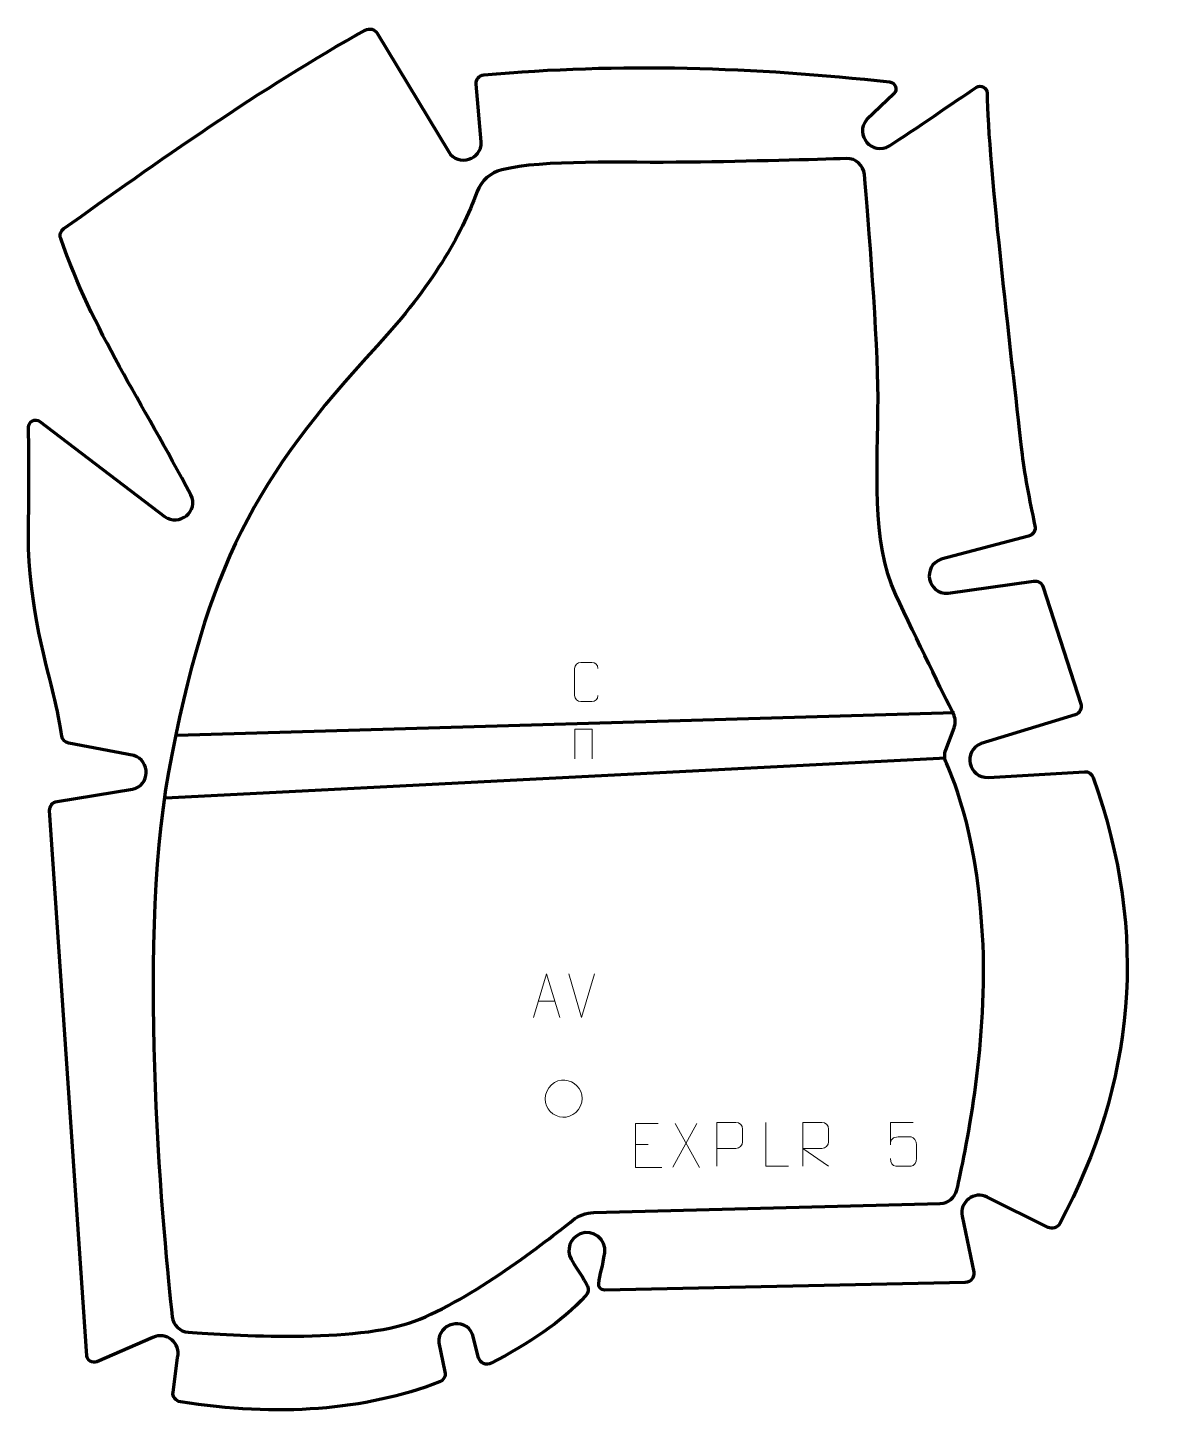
# Model space of a CAD drawing. Header units: millimetres. Extents: x -313 to 325, y -397 to 394.
import ezdxf

# ---------------------------------------------------------------- set-up
doc = ezdxf.new("R2010")
doc.units = ezdxf.units.MM
doc.header["$MEASUREMENT"] = 0
for name, color, linetype in [('layer 1', 7, 'Continuous'), ('layer 2', 7, 'Continuous'), ('layer 3', 7, 'Continuous')]:
    doc.layers.add(name, color=color, linetype=linetype)

msp = doc.modelspace()

# ---------------------------------------------------------------- linework, layer by layer
at = {"layer": 'layer 1', "color": 250, "lineweight": 9}
for points, knots in [([(11.4729, 13.5496), (11.3477, 11.4686), (9.8455, 10.1434), (7.9218, 10.1337), (7.9218, 10.1337), (5.8332, 10.134), (3.7446, 10.134), (1.6563, 10.1337), (1.6563, 10.1337), (-0.0679, 10.0393), (-1.8343, 11.7272), (-1.8243, 13.534), (-1.8243, 13.534), (-1.8239, 18.7022), (-1.8239, 23.8699), (-1.8243, 29.0373), (-1.8243, 29.0373), (-1.8205, 30.9524), (-0.256, 32.4923), (1.6719, 32.4802), (1.6719, 32.4802), (3.7549, 32.4802), (5.8384, 32.4802), (7.9218, 32.4802), (7.9218, 32.4802), (9.6653, 32.512), (11.449, 31.1761), (11.4729, 28.9927)], [0, 0, 0, 0, 0.125, 0.125, 0.125, 0.125, 0.25, 0.25, 0.25, 0.25, 0.375, 0.375, 0.375, 0.375, 0.5, 0.5, 0.5, 0.5, 0.625, 0.625, 0.625, 0.625, 0.75, 0.75, 0.75, 0.75, 1, 1, 1, 1]), ([(-1.7349, -22.4391), (-1.7349, -22.4391), (-1.7349, -5.6195), (-1.7349, -5.6195), (-1.7349, -5.6195), (-1.7349, -5.6195), (8.1372, -5.6195), (8.1372, -5.6195), (8.1372, -5.6195), (8.1372, -5.6195), (8.1372, -22.4391), (8.1372, -22.4391)], [0, 0, 0, 0, 0.25, 0.25, 0.25, 0.25, 0.5, 0.5, 0.5, 0.5, 1, 1, 1, 1]), ([(-25.2248, -169.6702), (-25.2248, -169.6702), (-17.8538, -144.7167), (-17.8538, -144.7167), (-17.8538, -144.7167), (-17.8538, -144.7167), (-10.2839, -169.6702), (-10.2839, -169.6702)], [0, 0, 0, 0, 0.33333333, 0.33333333, 0.33333333, 0.33333333, 1, 1, 1, 1]), ([(-16.578, -209.7081), (-12.6614, -204.3252), (-6.1343, -204.2269), (-1.9954, -207.2806), (-1.9954, -207.2806), (2.2564, -210.1759), (4.1868, -216.5377), (0.3852, -222.0022), (0.3852, -222.0022), (-3.5944, -226.9583), (-9.5516, -227.6876), (-14.1974, -224.4298), (-14.1974, -224.4298), (-18.4492, -221.5345), (-20.3796, -215.1727), (-16.578, -209.7081)], [0, 0, 0, 0, 0.2, 0.2, 0.2, 0.2, 0.4, 0.4, 0.4, 0.4, 0.6, 0.6, 0.6, 0.6, 1, 1, 1, 1]), ([(45.7701, -229.9877), (45.7701, -229.9877), (32.8962, -229.9877), (32.8962, -229.9877), (32.8962, -229.9877), (32.8962, -229.9877), (32.8962, -254.9413), (32.8962, -254.9413), (32.8962, -254.9413), (32.8962, -254.9413), (47.762, -254.9413), (47.762, -254.9413)], [0, 0, 0, 0, 0.25, 0.25, 0.25, 0.25, 0.5, 0.5, 0.5, 0.5, 1, 1, 1, 1]), ([(79.1482, -254.3442), (79.1482, -254.3442), (79.1482, -229.3906), (79.1482, -229.3906), (79.1482, -229.3906), (82.7432, -229.3906), (86.3385, -229.3906), (89.9339, -229.3906), (89.9339, -229.3906), (92.2591, -229.4285), (93.8165, -230.9186), (93.8123, -233.2847), (93.8123, -233.2847), (93.8119, -235.3204), (93.8119, -238.3797), (93.8123, -240.4157), (93.8123, -240.4157), (93.8058, -242.2911), (91.9936, -244.233), (89.984, -244.2521), (89.984, -244.2521), (89.984, -244.2521), (79.1482, -244.2521), (79.1482, -244.2521)], [0, 0, 0, 0, 0.14285714, 0.14285714, 0.14285714, 0.14285714, 0.28571429, 0.28571429, 0.28571429, 0.28571429, 0.42857143, 0.42857143, 0.42857143, 0.42857143, 0.57142857, 0.57142857, 0.57142857, 0.57142857, 0.71428571, 0.71428571, 0.71428571, 0.71428571, 1, 1, 1, 1]), ([(119.9548, -254.3442), (119.9548, -254.3442), (107.0057, -254.3442), (107.0057, -254.3442), (107.0057, -254.3442), (107.0057, -254.3442), (107.0057, -229.3906), (107.0057, -229.3906)], [0, 0, 0, 0, 0.33333333, 0.33333333, 0.33333333, 0.33333333, 1, 1, 1, 1]), ([(128.1482, -254.3441), (128.1482, -254.3441), (128.1482, -229.3906), (128.1482, -229.3906), (128.1482, -229.3906), (131.743, -229.3906), (135.3385, -229.3906), (138.9337, -229.3906), (138.9337, -229.3906), (141.259, -229.4283), (142.8163, -230.9183), (142.8122, -233.2847), (142.8122, -233.2847), (142.8118, -235.3202), (142.8118, -238.3796), (142.8122, -240.4156), (142.8122, -240.4156), (142.8057, -242.2911), (140.9934, -244.2329), (138.9839, -244.252), (138.9839, -244.252), (138.9839, -244.252), (128.1482, -244.252), (128.1482, -244.252), (128.1482, -244.252), (128.1482, -244.252), (142.8029, -254.3441), (142.8029, -254.3441)], [0, 0, 0, 0, 0.125, 0.125, 0.125, 0.125, 0.25, 0.25, 0.25, 0.25, 0.375, 0.375, 0.375, 0.375, 0.5, 0.5, 0.5, 0.5, 0.625, 0.625, 0.625, 0.625, 0.75, 0.75, 0.75, 0.75, 1, 1, 1, 1]), ([(190.8744, -229.4126), (190.8744, -229.4126), (178.0227, -229.4126), (178.0227, -229.4126), (178.0227, -229.4126), (178.023, -233.6432), (178.023, -237.8741), (178.0227, -242.1053), (178.0227, -242.1053), (178.0224, -238.7952), (179.6534, -237.7234), (182.4654, -237.6629), (182.4654, -237.6629), (184.905, -237.6626), (187.3445, -237.6626), (189.7837, -237.6629), (189.7837, -237.6629), (191.4335, -237.6561), (192.9084, -240.0366), (192.9369, -242.1053), (192.9369, -242.1053), (192.9366, -244.6926), (192.9366, -247.2802), (192.9369, -249.8679), (192.9369, -249.8679), (192.9831, -251.8273), (191.4837, -254.2636), (189.8578, -254.3221), (189.8578, -254.3221), (187.9013, -254.3218), (183.0063, -254.3218), (181.0493, -254.3221), (181.0493, -254.3221), (179.2038, -254.3309), (178.0967, -252.3661), (178.0759, -249.815)], [0, 0, 0, 0, 0.1, 0.1, 0.1, 0.1, 0.2, 0.2, 0.2, 0.2, 0.3, 0.3, 0.3, 0.3, 0.4, 0.4, 0.4, 0.4, 0.5, 0.5, 0.5, 0.5, 0.6, 0.6, 0.6, 0.6, 0.7, 0.7, 0.7, 0.7, 0.8, 0.8, 0.8, 0.8, 1, 1, 1, 1])]:
    msp.add_open_spline(points, degree=3, knots=knots, dxfattribs=at)
for points in [[(2.1347, -169.6775), (2.1347, -169.6775), (-5.1871, -144.7239), (-5.1871, -144.7239)], [(9.4566, -144.7239), (9.4566, -144.7239), (2.1348, -169.6775), (2.1348, -169.6775)], [(-22.5022, -160.4208), (-22.5022, -160.4208), (-13.0065, -160.4208), (-13.0065, -160.4208)], [(67.7448, -229.9877), (67.7448, -229.9877), (54.0042, -254.8835), (54.0042, -254.8835)], [(55.4588, -229.9877), (55.4588, -229.9877), (69.1994, -254.9412), (69.1994, -254.9412)], [(32.8962, -241.8674), (32.8962, -241.8674), (40.0643, -241.8674), (40.0643, -241.8674)]]:
    msp.add_open_spline(points, degree=3, dxfattribs=at)
at = {"layer": 'layer 2', "color": 12, "lineweight": 200}
msp.add_open_spline([(15.1643, -324.7762), (15.1643, -324.7762), (220.6449, -320.5319), (220.6449, -320.5319), (220.6449, -320.5319), (223.7691, -320.467), (226.0692, -317.5975), (225.4381, -314.5513), (225.4381, -314.5513), (225.4381, -314.5513), (218.8581, -282.7893), (218.8581, -282.7893), (218.8581, -282.7893), (217.1725, -274.6504), (225.6568, -268.1607), (233.1244, -271.8768), (233.1244, -271.8768), (233.1244, -271.8768), (267.7351, -289.1012), (267.7351, -289.1012), (267.7351, -289.1012), (270.1594, -290.308), (273.1139, -289.3735), (274.3864, -286.9912), (274.3864, -286.9912), (317.0302, -207.1163), (325.3734, -122.6522), (293.477, -33.0628), (293.477, -33.0628), (292.7315, -30.9691), (290.6872, -29.6137), (288.4591, -29.7467), (288.4591, -29.7467), (288.4591, -29.7467), (233.8388, -32.9997), (233.8388, -32.9997), (233.8388, -32.9997), (222.4427, -33.6516), (219.0229, -17.8465), (229.6789, -13.7715), (229.6789, -13.7715), (229.6789, -13.7715), (283.1804, 2.6895), (283.1804, 2.6895), (283.1804, 2.6895), (285.8404, 3.5079), (287.3164, 6.3315), (286.4634, 8.9692), (286.4634, 8.9692), (286.4634, 8.9692), (264.9969, 75.3405), (264.9969, 75.3405), (264.9969, 75.3405), (264.2504, 77.6476), (261.9429, 79.0845), (259.532, 78.7427), (259.532, 78.7427), (259.532, 78.7427), (210.8038, 71.8332), (210.8038, 71.8332), (210.8038, 71.8332), (199.1509, 71.0553), (195.839, 87.3981), (206.8841, 91.177), (206.8841, 91.177), (206.8841, 91.177), (256.6893, 104.2901), (256.6893, 104.2901), (256.6893, 104.2901), (259.2699, 104.9696), (260.8598, 107.545), (260.2996, 110.1431), (260.2996, 110.1431), (258.3636, 119.1244), (254.2209, 139.0391), (252.9474, 150.7167), (252.9474, 150.7167), (248.1648, 194.579), (233.1361, 319.1759), (233.1167, 356.4324), (233.1167, 356.4324), (233.1149, 359.6085), (229.5769, 361.5142), (226.9138, 359.764), (226.9138, 359.764), (214.4784, 351.5898), (191.8054, 335.5448), (177.4678, 326.5405), (177.4678, 326.5405), (167.7685, 320.4491), (157.0811, 332.7698), (164.5437, 341.4379), (164.5437, 341.4379), (164.5437, 341.4379), (179.8726, 356.0193), (179.8726, 356.0193), (179.8726, 356.0193), (182.3188, 358.3586), (180.9126, 362.4776), (177.5411, 362.8505), (177.5411, 362.8505), (100.812, 371.3334), (23.8546, 373.8631), (-53.4675, 366.9021), (-53.4675, 366.9021), (-56.1952, 366.6566), (-58.2272, 364.221), (-57.9849, 361.5057), (-57.9849, 361.5057), (-57.9849, 361.5057), (-55.06, 328.7577), (-55.06, 328.7577), (-55.06, 328.7577), (-54.6204, 318.5441), (-68.0831, 314.3866), (-73.5293, 323.054), (-73.5293, 323.054), (-73.5293, 323.054), (-114.3115, 390.5856), (-114.3115, 390.5856), (-114.3115, 390.5856), (-115.7021, 392.8885), (-118.6764, 393.6769), (-121.0344, 392.3692), (-121.0344, 392.3692), (-179.5898, 359.8949), (-241.0903, 316.0877), (-292.6724, 279.3713), (-292.6724, 279.3713), (-294.4733, 278.0893), (-295.212, 275.7793), (-294.4888, 273.6965), (-294.4888, 273.6965), (-276.4749, 221.8173), (-247.9557, 180.2746), (-220.3501, 127.8832), (-220.3501, 127.8832), (-215.5093, 118.6972), (-226.9464, 109.4209), (-235.3224, 115.5924), (-235.3224, 115.5924), (-235.3224, 115.5924), (-306.327, 169.5654), (-306.327, 169.5654), (-306.327, 169.5654), (-308.9711, 171.5747), (-312.7811, 169.6831), (-312.7546, 166.372), (-312.7546, 166.372), (-312.6601, 154.4724), (-312.5461, 130.8388), (-312.8238, 104.3181), (-312.8238, 104.3181), (-313.222, 66.2473), (-301.2692, 25.7974), (-298.4802, 14.2574), (-298.4802, 14.2574), (-296.4965, 6.0486), (-294.7139, -4.207), (-293.8503, -9.444), (-293.8503, -9.444), (-293.5106, -11.5039), (-291.915, -13.1316), (-289.8551, -13.5235), (-289.8551, -13.5235), (-289.8551, -13.5235), (-252.902, -20.5512), (-252.902, -20.5512), (-252.902, -20.5512), (-243.1237, -23.5093), (-243.5749, -37.4391), (-253.5243, -39.7642), (-253.5243, -39.7642), (-253.5243, -39.7642), (-296.5653, -46.649), (-296.5653, -46.649), (-296.5653, -46.649), (-299.1169, -47.0572), (-300.9359, -49.334), (-300.7602, -51.9005), (-300.7602, -51.9005), (-300.7602, -51.9005), (-279.5388, -362.1857), (-279.5388, -362.1857), (-279.5388, -362.1857), (-279.3515, -364.9268), (-276.4968, -366.6596), (-273.9628, -365.5706), (-273.9628, -365.5706), (-273.9628, -365.5706), (-241.9641, -351.8212), (-241.9641, -351.8212), (-241.9641, -351.8212), (-234.3102, -348.1121), (-225.797, -355.0109), (-227.8946, -363.2225), (-227.8946, -363.2225), (-227.8946, -363.2225), (-230.508, -382.8426), (-230.508, -382.8426), (-230.508, -382.8426), (-230.8643, -385.5149), (-229.0179, -387.9903), (-226.3424, -388.4126), (-226.3424, -388.4126), (-170.878, -397.1615), (-121.4055, -393.3977), (-78.7557, -377.1068), (-78.7557, -377.1068), (-76.4492, -376.2256), (-75.1493, -373.7847), (-75.6865, -371.3844), (-75.6865, -371.3844), (-75.6865, -371.3844), (-79.0753, -354.7619), (-79.0753, -354.7619), (-79.0753, -354.7619), (-79.9978, -343.5733), (-64.5049, -339.6613), (-59.9576, -349.9345), (-59.9576, -349.9345), (-59.9576, -349.9345), (-56.4838, -363.3527), (-56.4838, -363.3527), (-56.4838, -363.3527), (-55.6392, -366.4494), (-52.1143, -367.9494), (-49.2769, -366.4261), (-49.2769, -366.4261), (-28.0926, -355.0533), (-9.5245, -343.4932), (4.6053, -327.8715), (4.6053, -327.8715), (5.5836, -326.7902), (6.0348, -325.3368), (5.8432, -323.8943), (5.8432, -323.8943), (5.427, -320.7581), (0.2796, -314.5471), (-3.7887, -307.1694), (-3.7887, -307.1694), (-6.7492, -301.8008), (-4.3492, -295.0653), (1.3647, -292.7941), (1.3647, -292.7941), (1.3647, -292.7941), (1.3651, -292.7941), (1.3651, -292.7941), (1.3651, -292.7941), (8.6058, -289.9161), (16.3252, -295.8474), (15.2941, -303.5397), (15.2941, -303.5397), (14.3138, -310.8506), (12.5552, -315.9299), (11.8895, -321.1585), (11.8895, -321.1585), (11.6309, -323.1905), (13.1069, -324.8185), (15.1643, -324.7762)], degree=3, knots=[0, 0, 0, 0, 0.01515152, 0.01515152, 0.01515152, 0.01515152, 0.03030303, 0.03030303, 0.03030303, 0.03030303, 0.04545455, 0.04545455, 0.04545455, 0.04545455, 0.06060606, 0.06060606, 0.06060606, 0.06060606, 0.07575758, 0.07575758, 0.07575758, 0.07575758, 0.09090909, 0.09090909, 0.09090909, 0.09090909, 0.10606061, 0.10606061, 0.10606061, 0.10606061, 0.12121212, 0.12121212, 0.12121212, 0.12121212, 0.13636364, 0.13636364, 0.13636364, 0.13636364, 0.15151515, 0.15151515, 0.15151515, 0.15151515, 0.16666667, 0.16666667, 0.16666667, 0.16666667, 0.18181818, 0.18181818, 0.18181818, 0.18181818, 0.1969697, 0.1969697, 0.1969697, 0.1969697, 0.21212121, 0.21212121, 0.21212121, 0.21212121, 0.22727273, 0.22727273, 0.22727273, 0.22727273, 0.24242424, 0.24242424, 0.24242424, 0.24242424, 0.25757576, 0.25757576, 0.25757576, 0.25757576, 0.27272727, 0.27272727, 0.27272727, 0.27272727, 0.28787879, 0.28787879, 0.28787879, 0.28787879, 0.3030303, 0.3030303, 0.3030303, 0.3030303, 0.31818182, 0.31818182, 0.31818182, 0.31818182, 0.33333333, 0.33333333, 0.33333333, 0.33333333, 0.34848485, 0.34848485, 0.34848485, 0.34848485, 0.36363636, 0.36363636, 0.36363636, 0.36363636, 0.37878788, 0.37878788, 0.37878788, 0.37878788, 0.39393939, 0.39393939, 0.39393939, 0.39393939, 0.40909091, 0.40909091, 0.40909091, 0.40909091, 0.42424242, 0.42424242, 0.42424242, 0.42424242, 0.43939394, 0.43939394, 0.43939394, 0.43939394, 0.45454545, 0.45454545, 0.45454545, 0.45454545, 0.46969697, 0.46969697, 0.46969697, 0.46969697, 0.48484848, 0.48484848, 0.48484848, 0.48484848, 0.5, 0.5, 0.5, 0.5, 0.51515152, 0.51515152, 0.51515152, 0.51515152, 0.53030303, 0.53030303, 0.53030303, 0.53030303, 0.54545455, 0.54545455, 0.54545455, 0.54545455, 0.56060606, 0.56060606, 0.56060606, 0.56060606, 0.57575758, 0.57575758, 0.57575758, 0.57575758, 0.59090909, 0.59090909, 0.59090909, 0.59090909, 0.60606061, 0.60606061, 0.60606061, 0.60606061, 0.62121212, 0.62121212, 0.62121212, 0.62121212, 0.63636364, 0.63636364, 0.63636364, 0.63636364, 0.65151515, 0.65151515, 0.65151515, 0.65151515, 0.66666667, 0.66666667, 0.66666667, 0.66666667, 0.68181818, 0.68181818, 0.68181818, 0.68181818, 0.6969697, 0.6969697, 0.6969697, 0.6969697, 0.71212121, 0.71212121, 0.71212121, 0.71212121, 0.72727273, 0.72727273, 0.72727273, 0.72727273, 0.74242424, 0.74242424, 0.74242424, 0.74242424, 0.75757576, 0.75757576, 0.75757576, 0.75757576, 0.77272727, 0.77272727, 0.77272727, 0.77272727, 0.78787879, 0.78787879, 0.78787879, 0.78787879, 0.8030303, 0.8030303, 0.8030303, 0.8030303, 0.81818182, 0.81818182, 0.81818182, 0.81818182, 0.83333333, 0.83333333, 0.83333333, 0.83333333, 0.84848485, 0.84848485, 0.84848485, 0.84848485, 0.86363636, 0.86363636, 0.86363636, 0.86363636, 0.87878788, 0.87878788, 0.87878788, 0.87878788, 0.89393939, 0.89393939, 0.89393939, 0.89393939, 0.90909091, 0.90909091, 0.90909091, 0.90909091, 0.92424242, 0.92424242, 0.92424242, 0.92424242, 0.93939394, 0.93939394, 0.93939394, 0.93939394, 0.95454545, 0.95454545, 0.95454545, 0.95454545, 0.96969697, 0.96969697, 0.96969697, 0.96969697, 1, 1, 1, 1], dxfattribs=at)
at = {"layer": 'layer 3', "color": 142, "lineweight": 200}
msp.add_open_spline([(-221.8349, -348.7809), (-226.6239, -348.408), (-230.4684, -344.7014), (-230.9934, -339.9484), (-230.9934, -339.9484), (-235.2659, -301.254), (-251.9872, -133.3709), (-233.0462, -30.0314), (-233.0462, -30.0314), (-211.531, 87.3533), (-183.3144, 137.7476), (-114.3139, 212.6692), (-114.3139, 212.6692), (-82.8017, 246.8858), (-66.7376, 275.1757), (-57.2997, 300.4188), (-57.2997, 300.4188), (-54.9858, 306.6075), (-49.7813, 311.2928), (-43.3364, 312.8598), (-43.3364, 312.8598), (-19.2512, 318.7166), (24.4236, 316.6617), (63.3858, 317.1651), (63.3858, 317.1651), (97.5979, 317.6075), (135.6591, 318.7071), (152.9374, 319.2423), (152.9374, 319.2423), (158.2481, 319.407), (162.7577, 315.4122), (163.2092, 310.1431), (163.2092, 310.1431), (165.3545, 285.1149), (170.9622, 216.5169), (170.9622, 183.323), (170.9622, 183.323), (170.9622, 142.278), (166.779, 101.8282), (181.1222, 70.8955), (181.1222, 70.8955), (192.8101, 45.6906), (208.4657, 14.0211), (213.8625, 3.1573), (213.8625, 3.1573), (215.0891, 0.6889), (215.2323, -2.1729), (214.2601, -4.751), (214.2601, -4.751), (214.2601, -4.751), (209.548, -17.2453), (209.548, -17.2453), (209.548, -17.2453), (208.6012, -19.7557), (208.7176, -22.537), (209.8553, -24.9672), (209.8553, -24.9672), (214.822, -35.5792), (228.2989, -69.412), (230.7267, -128.3805), (230.7267, -128.3805), (233.1485, -187.1988), (220.6524, -247.189), (215.8292, -267.8152), (215.8292, -267.8152), (214.797, -272.2285), (210.9037, -275.3904), (206.3526, -275.51), (206.3526, -275.51), (206.3526, -275.51), (9.0574, -280.6888), (9.0574, -280.6888), (9.0574, -280.6888), (4.6608, -280.8045), (0.4264, -282.3578), (-2.9931, -285.1116), (-2.9931, -285.1116), (-17.718, -296.9698), (-60.7855, -330.386), (-92.9902, -342.5279), (-92.9902, -342.5279), (-125.885, -354.9301), (-197.5606, -350.6704), (-221.8349, -348.7809)], degree=3, knots=[0, 0, 0, 0, 0.04545455, 0.04545455, 0.04545455, 0.04545455, 0.09090909, 0.09090909, 0.09090909, 0.09090909, 0.13636364, 0.13636364, 0.13636364, 0.13636364, 0.18181818, 0.18181818, 0.18181818, 0.18181818, 0.22727273, 0.22727273, 0.22727273, 0.22727273, 0.27272727, 0.27272727, 0.27272727, 0.27272727, 0.31818182, 0.31818182, 0.31818182, 0.31818182, 0.36363636, 0.36363636, 0.36363636, 0.36363636, 0.40909091, 0.40909091, 0.40909091, 0.40909091, 0.45454545, 0.45454545, 0.45454545, 0.45454545, 0.5, 0.5, 0.5, 0.5, 0.54545455, 0.54545455, 0.54545455, 0.54545455, 0.59090909, 0.59090909, 0.59090909, 0.59090909, 0.63636364, 0.63636364, 0.63636364, 0.63636364, 0.68181818, 0.68181818, 0.68181818, 0.68181818, 0.72727273, 0.72727273, 0.72727273, 0.72727273, 0.77272727, 0.77272727, 0.77272727, 0.77272727, 0.81818182, 0.81818182, 0.81818182, 0.81818182, 0.86363636, 0.86363636, 0.86363636, 0.86363636, 0.90909091, 0.90909091, 0.90909091, 0.90909091, 1, 1, 1, 1], dxfattribs=at)
for points in [[(-228.3793, -8.8607), (-228.3793, -8.8607), (214.5681, 3.8626), (214.5681, 3.8626)], [(-234.8225, -44.6056), (-234.8225, -44.6056), (209.7857, -21.8451), (209.7857, -21.8451)]]:
    msp.add_open_spline(points, degree=3, dxfattribs=at)

doc.saveas('drawing.dxf')
